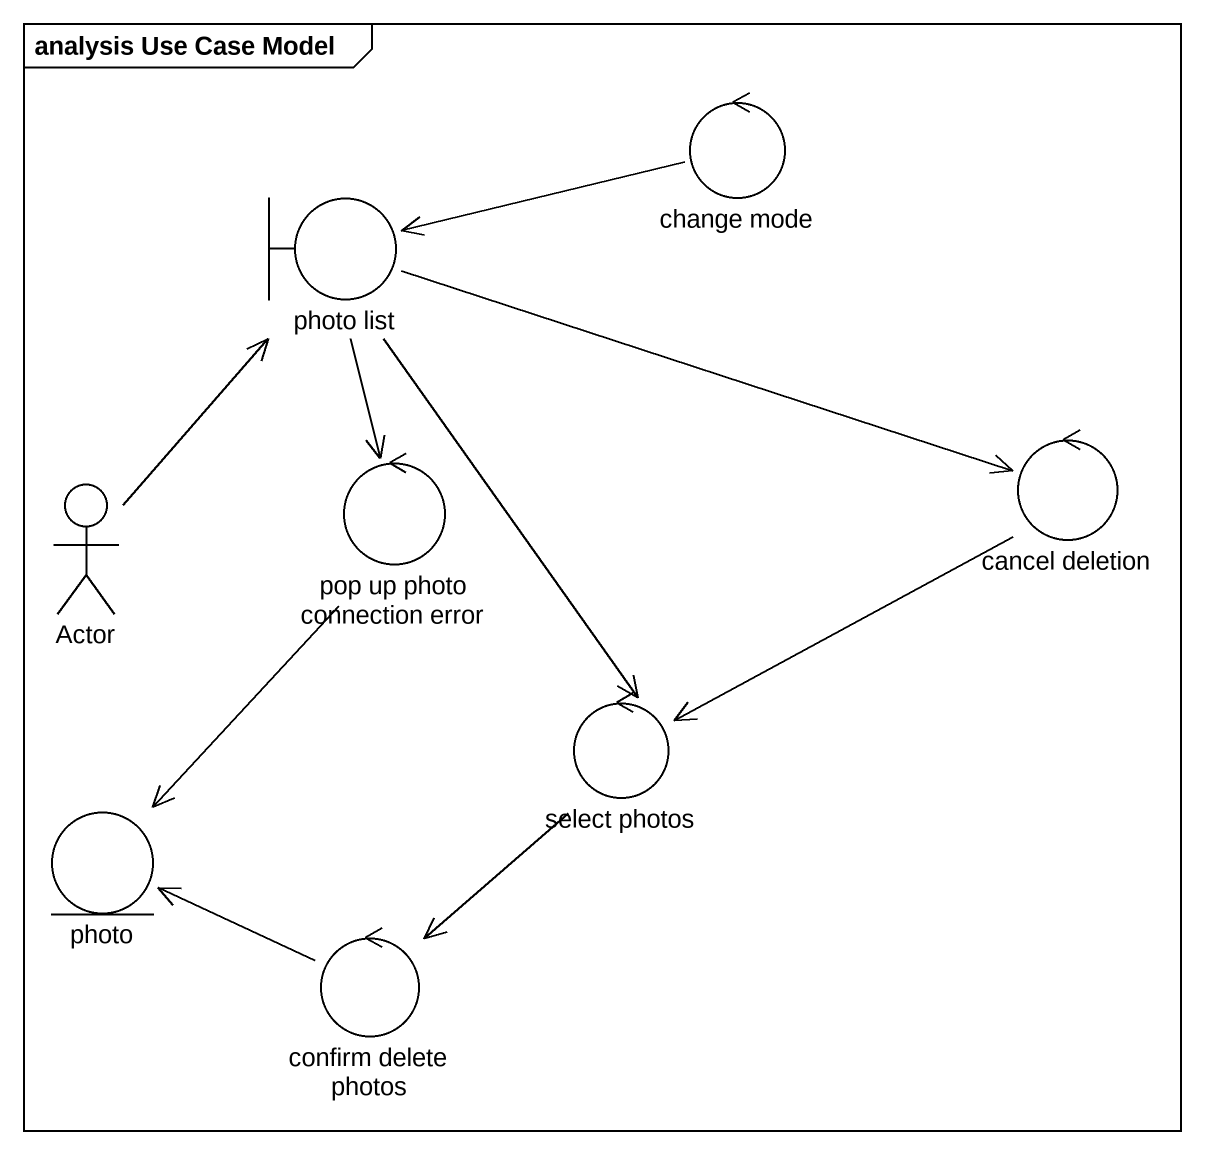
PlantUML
@startuml
mainframe analysis Use Case Model
control "change mode" as change_mode
boundary "photo list" as photo_list
control "cancel deletion" as cancel_deletion
actor "Actor" as Actor_
control "pop up photo connection error" as pop_up_photo_connection
control "select photos" as select_photos
entity photo
control "confirm delete photos" as confirm_delete_photos
change_mode -left-> photo_list
photo_list -right-> cancel_deletion
photo_list --> pop_up_photo_connection
photo_list --> select_photos
cancel_deletion -left-> select_photos
Actor_ -up-> photo_list
pop_up_photo_connection --> photo
select_photos --> confirm_delete_photos
confirm_delete_photos -left-> photo
@enduml
